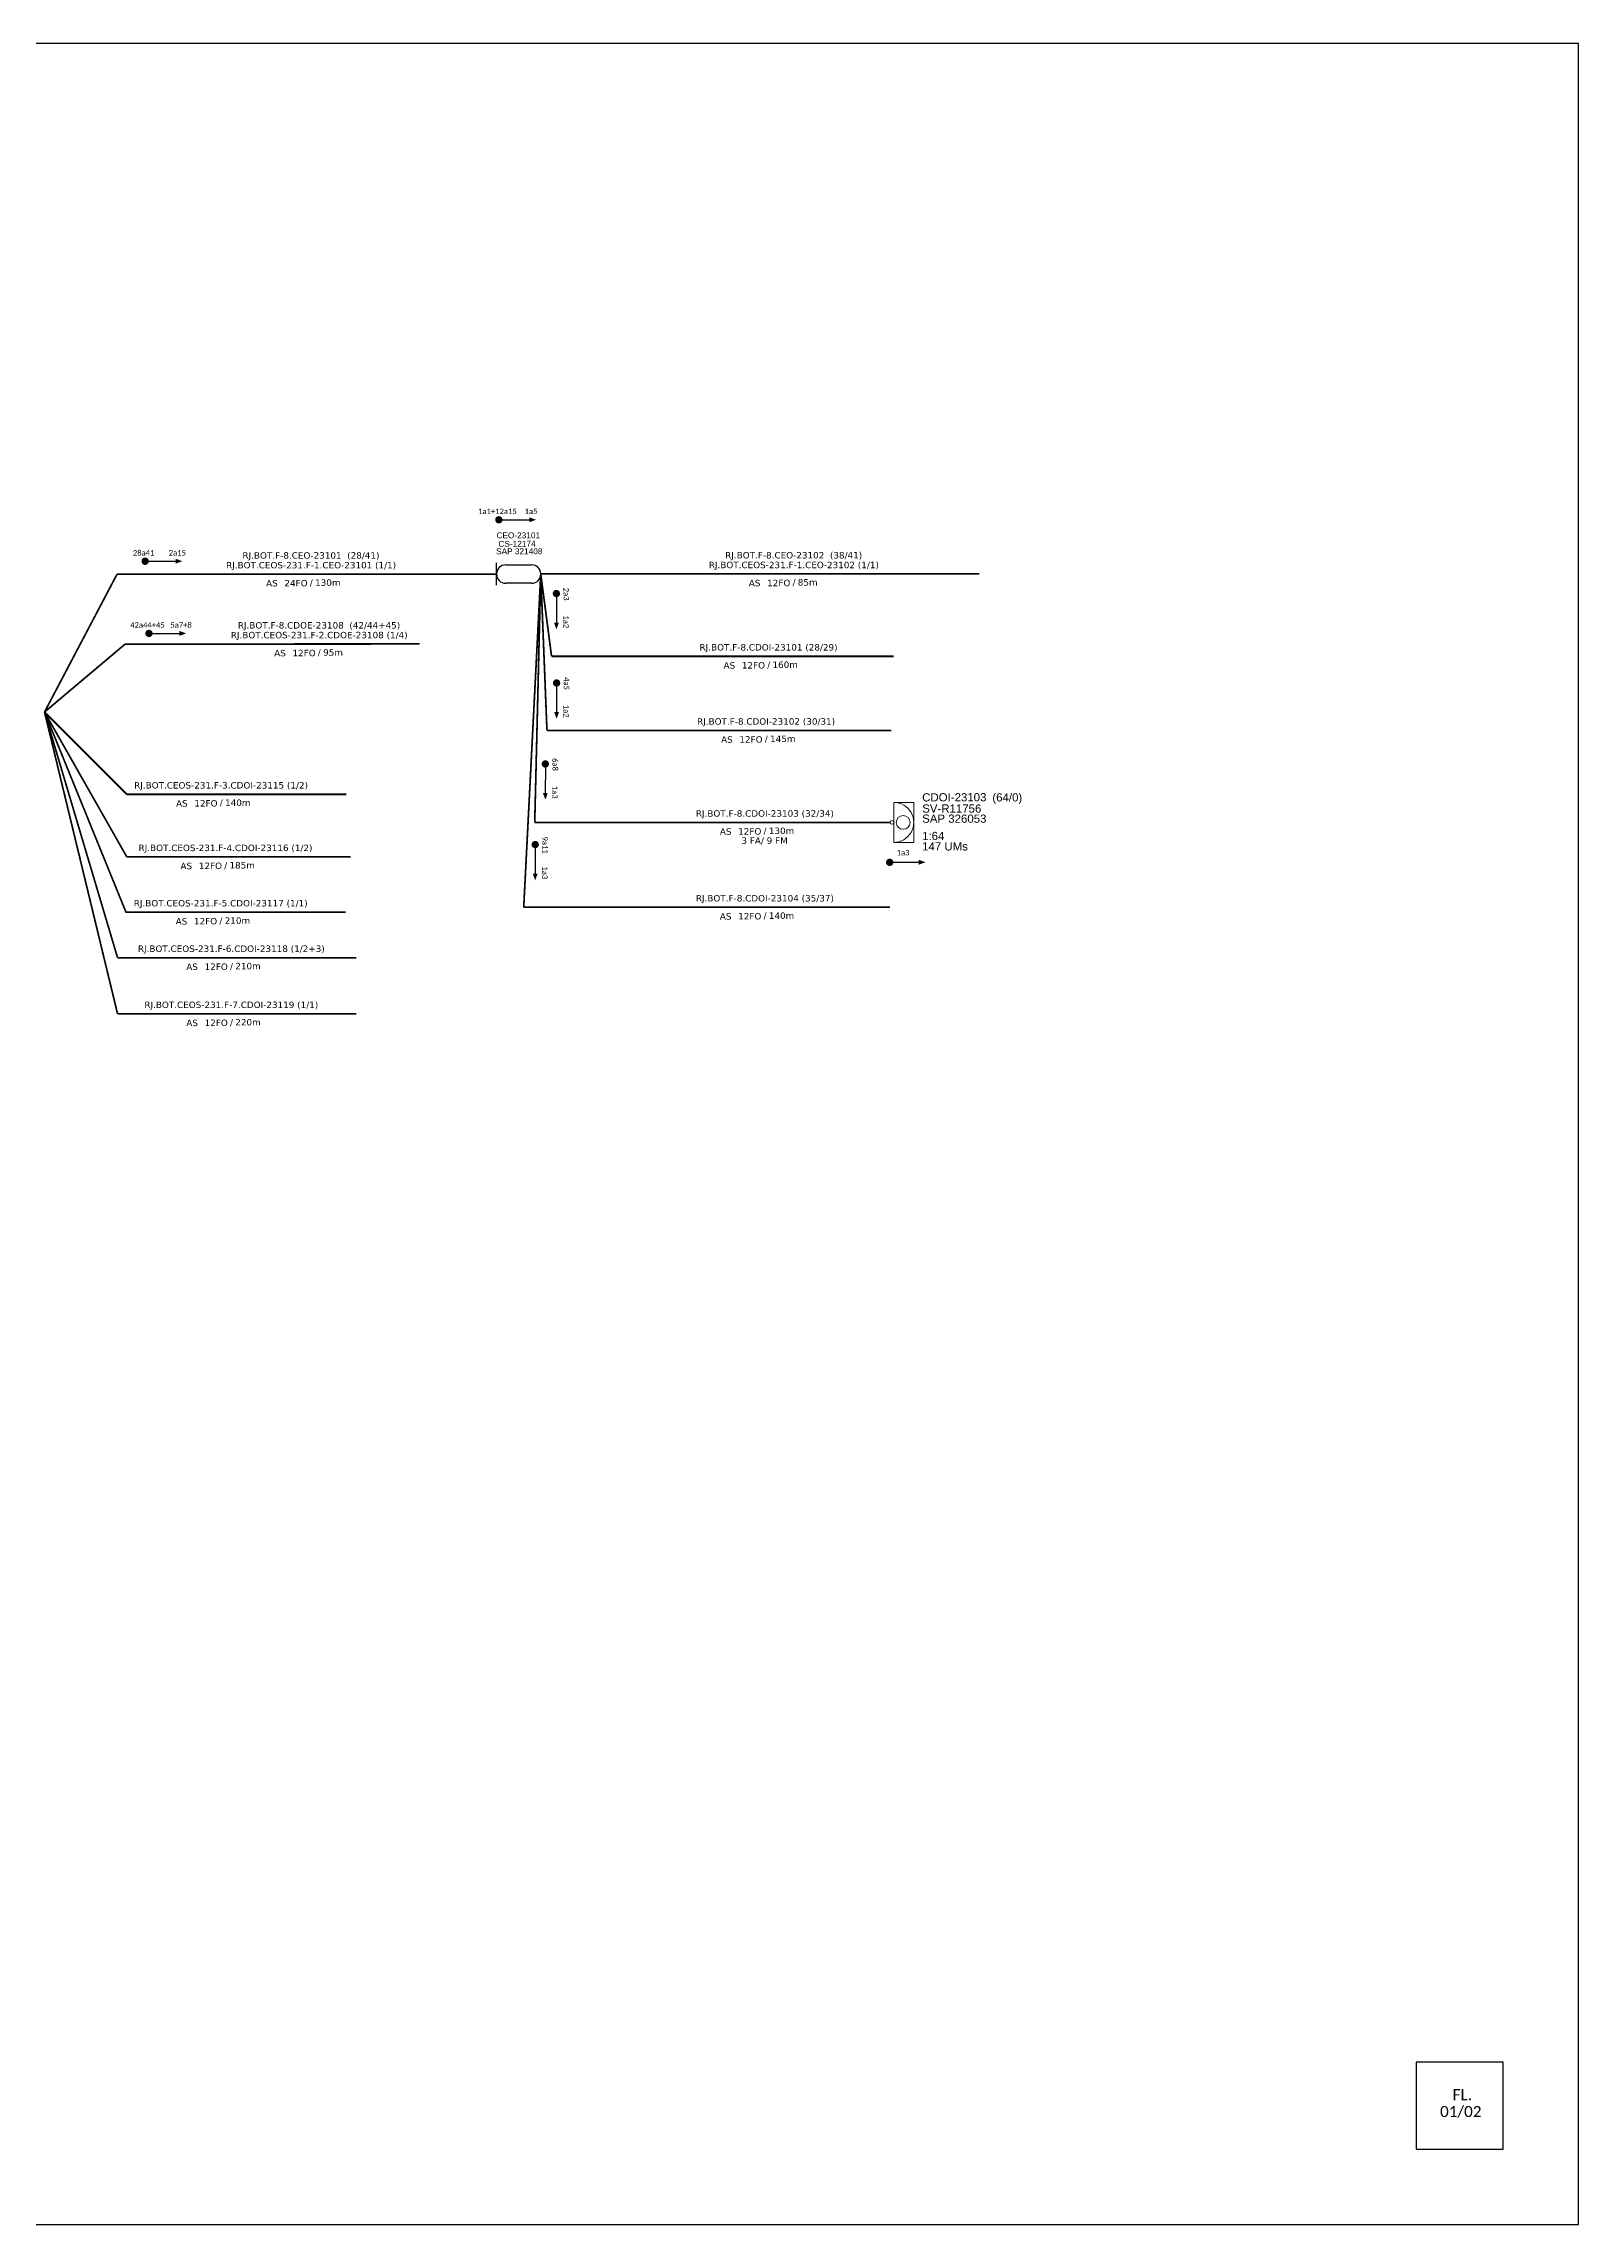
# Model space of a CAD drawing. Extents: x -4 to 1778, y 1 to 595.
# Drawn here: x 419 to 837, y 1 to 595 of the extents above; entities that cross this region are included whole.
import ezdxf
from ezdxf.enums import TextEntityAlignment as Align

# ---------------------------------------------------------------- set-up
doc = ezdxf.new("R2010")
doc.units = 0
for name, color, linetype, lineweight in [("20.0-LEGENDA DOS CDO'S", 1, 'Continuous', 0), ('20.2-CDO_POSTE', 1, 'Continuous', 5), ('40.1-ETIQUETAS', 1, 'Continuous', 20)]:
    doc.layers.add(name, color=color, linetype=linetype, lineweight=lineweight)
for name, color, linetype in [('20.4-CEOS', 1, 'Continuous'), ('CAP a instalar', 1, 'Continuous'), ('SETA', 7, 'Continuous')]:
    doc.layers.add(name, color=color, linetype=linetype)
doc.styles.add('ARIAL', font='arial.ttf')
doc.styles.add('siredit', font='verdana.ttf')
doc.styles.add('WMF-Calibri0', font='calibri.ttf')
doc.linetypes.add('FENCELINE1', pattern='A,0.25,-0.1,[133,ltypeshp.shx,S=0.1,R=0,X=-0.1,Y=0],-0.1,1', length=1.45)

# ---------------------------------------------------------------- blocks, each defined once
blk = doc.blocks.new('ETIQUETA_RS5F')
at = {"layer": '40.1-ETIQUETAS', "color": 0, "style": 'siredit'}
blk.add_text('/', height=1.5, dxfattribs=at).set_placement((1.58, -1.95), align=Align.MIDDLE_RIGHT)
for tag, p in [('ETIQUETA_R_SECUNDARIA', (1.21, 2.1)), ('ETIQUETA_R_PRIMARIA', (1.21, 4.1)), ('F_ATIVAS/F_MORTAS', (1.14, -4.24))]:
    blk.add_attdef(tag, text='', height=1.5, dxfattribs=at).set_placement(p, align=Align.MIDDLE_CENTER)
for tag, p in [('TIPO_CABO', (-6.58, -2.12)), ('CAP_CABO', (0.4, -2.09))]:
    blk.add_attdef(tag, text='', height=1.5, dxfattribs=at).set_placement(p, align=Align.MIDDLE_RIGHT)
blk.add_attdef('METROS', text='', height=1.5, dxfattribs=at).set_placement((2.14, -1.95), align=Align.MIDDLE_LEFT)
for tag, p in [('FUSÃO_1', (0.85, -8.39)), ('FUSÃO_2', (0.85, -10.6)), ('FUSÃO_3', (0.85, -12.93)), ('FUSÃO_4', (0.85, -15.14)), ('FUSÃO_5', (0.85, -17.16))]:
    blk.add_attdef(tag, text='', height=1.5, dxfattribs=at).set_placement(p, align=Align.CENTER)
blk = doc.blocks.new('CDOE-TEXTO PADRÃO')
at = {"layer": "20.0-LEGENDA DOS CDO'S", "color": 0, "style": 'ARIAL'}
for tag, p in [('CDO_N', (0.49, 7.39)), ('SAP', (0.51, 1.67)), ('CORDOALHA', (0.5, 4.33)), ('SPLITER_1', (0.59, -0.91)), ('SPLITER_2', (0.6, -3.55)), ('(XX-XX_F)S', (0.54, -8.29)), ('(XX-XX_L)S', (0.55, -10.83)), ('UMS', (0.55, -13.15))]:
    blk.add_attdef(tag, p, '', height=1.7, rotation=0.11799, dxfattribs=at)
blk.add_attdef('FIBRAS_UTILIZADAS', text='', height=1.7, rotation=0.11799, dxfattribs=at).set_placement((19.77, 7.43), align=Align.CENTER)

msp = doc.modelspace()

# ---------------------------------------------------------------- linework, layer by layer
for p, q in [((837.17, 595.26), (-3.83, 595.26)), ((837.17, 1.26), (837.17, 595.26)), ((-3.83, 1.26), (837.17, 1.26))]:
    msp.add_line(p, q)
at = {"const_width": 1}
for points in [[(542.56, 465.55, 1), (543.56, 465.55, 1)], [(446.18, 454.27, 1), (447.18, 454.27, 1)], [(558.73, 445.96, 1), (558.73, 444.96, 1)], [(558.78, 421.61, 1), (558.77, 420.61, 1)], [(555.71, 399.55, 1), (555.71, 398.55, 1)], [(649.04, 372.26, 1), (650.04, 372.26, 1)]]:
    msp.add_lwpolyline(points, format="xyb", close=True, dxfattribs=at)
at = {"color": 7, "const_width": 1}
for points in [[(447.22, 434.6, 1), (448.22, 434.6, 1)], [(552.95, 377.59, 1), (552.95, 376.59, 1)]]:
    msp.add_lwpolyline(points, format="xyb", close=True, dxfattribs=at)
at = {"color": 0}
msp.add_lwpolyline([(816.67, 45.46), (792.97, 45.46), (792.97, 21.75), (816.67, 21.75)], close=True, dxfattribs=at)
at = {"layer": '20.4-CEOS', "color": 5}
for p, q in [((542.4, 447.74), (542.4, 453.8)), ((544.91, 453.28), (551.95, 453.28)), ((551.95, 448.26), (544.91, 448.26))]:
    msp.add_line(p, q, dxfattribs=at)
for centre, start, end in [((544.91, 450.77), 90, 270), ((551.95, 450.77), 270, 90)]:
    msp.add_arc(centre, 2.51, start, end, dxfattribs=at)
at = {"layer": '40.1-ETIQUETAS'}
msp.add_lwpolyline([(650.62, 388.57), (656.07, 388.57), (656.07, 377.67), (650.62, 377.67)], close=True, dxfattribs=at)
for centre, major_axis, start_param, end_param in [((650.62, 383.13), (-3.85, 3.85), 2.356194, 5.497787), ((650.12, 383.13), (-0.356, 0.356), 2.356194490191767, 8.639379797371353), ((653.2, 383.13), (1.33, 1.33), 3.926991, 10.210176)]:
    msp.add_ellipse(centre, major_axis=major_axis, ratio=1, start_param=start_param, end_param=end_param, dxfattribs=at)
at = {"layer": 'CAP a instalar', "color": 7, "linetype": 'FENCELINE1', "ltscale": 7, "const_width": 0.467}
for points in [[(419.26, 413.19), (419.26, 413.19), (439.01, 450.72)], [(439.01, 450.72), (542.4, 450.77)], [(554.46, 450.77), (549.82, 360.01)], [(554.46, 450.82), (673.91, 450.82)], [(554.46, 450.77), (556.15, 408.18)], [(554.46, 450.77), (557.41, 428.36)], [(441.21, 431.69), (419.26, 413.19)], [(441.21, 431.69), (521.47, 431.74)], [(557.41, 428.36), (650.61, 428.36)], [(419.26, 413.19), (439.16, 346.28)], [(556.15, 408.18), (649.95, 408.18)], [(549.82, 360.01), (649.61, 360.01)], [(439.16, 346.28), (504.24, 346.28)]]:
    msp.add_lwpolyline(points, dxfattribs=at)
at = {"layer": 'CAP a instalar', "linetype": 'FENCELINE1', "ltscale": 7, "const_width": 0.467}
for points in [[(554.46, 450.77), (552.82, 383.12)], [(552.82, 383.12), (649.61, 383.12)]]:
    msp.add_lwpolyline(points, dxfattribs=at)
at = {"layer": 'CAP a instalar', "color": 251, "linetype": 'FENCELINE1', "ltscale": 7, "const_width": 0.467}
for points in [[(419.26, 413.19), (441.46, 358.67), (501.35, 358.67)], [(439.16, 330.99), (419.26, 413.19)], [(419.26, 413.19), (419.26, 413.19), (441.68, 373.74)], [(441.68, 390.78), (419.26, 413.19)], [(441.68, 390.78), (501.46, 390.78)], [(441.68, 373.74), (502.66, 373.74)], [(439.16, 330.99), (504.24, 330.99)]]:
    msp.add_lwpolyline(points, dxfattribs=at)
at = {"layer": 'SETA'}
for points in [[(543.44, 465.55), (552.04, 465.55)], [(447.06, 454.27), (455.66, 454.27)], [(558.73, 445.46), (558.72, 436.86)], [(558.77, 421.11), (558.77, 412.51)], [(555.71, 399.05), (555.7, 390.45)], [(649.54, 372.26), (658.13, 372.26)]]:
    msp.add_lwpolyline(points, dxfattribs=at)
at = {"layer": 'SETA', "color": 7}
for points in [[(448.1, 434.6), (456.69, 434.6)], [(552.95, 377.09), (552.94, 368.49)]]:
    msp.add_lwpolyline(points, dxfattribs=at)
at = {"layer": 'SETA'}
for points in [[(551.35, 466.23), (553.18, 465.56), (551.35, 464.9)], [(454.97, 454.95), (456.8, 454.28), (454.97, 453.61)], [(559.4, 437.55), (558.73, 435.72), (558.07, 437.55)], [(559.45, 413.2), (558.78, 411.37), (558.11, 413.2)], [(556.38, 391.14), (555.72, 389.31), (555.05, 391.14)], [(657.44, 372.94), (659.28, 372.27), (657.44, 371.6)]]:
    msp.add_solid(points, dxfattribs=at)
at = {"layer": 'SETA', "color": 7}
for points in [[(456, 435.28), (457.84, 434.61), (456, 433.94)], [(553.62, 369.18), (552.95, 367.35), (552.29, 369.18)]]:
    msp.add_solid(points, dxfattribs=at)

# ---------------------------------------------------------------- block references
at = {"layer": '20.2-CDO_POSTE', "color": 5}
ref = msp.add_blockref('CDOE-TEXTO PADRÃO', (542.18, 451.42), dxfattribs=dict(at, xscale=0.947556147652673, yscale=0.947556147652673, zscale=0.947556147652673))
ref.add_attrib('CDO_N', 'SAP 321408', (542.29, 456.16), dxfattribs={"layer": "20.0-LEGENDA DOS CDO'S", "color": 0, "height": 1.611, "rotation": 0.11799, "style": 'ARIAL'})
ref = msp.add_blockref('CDOE-TEXTO PADRÃO', (544.11, 453.45), dxfattribs=dict(at, xscale=0.947556147652673, yscale=0.947556147652673, zscale=0.947556147652673))
ref.add_attrib('CDO_N', 'CS-12174', (542.93, 458.2), dxfattribs={"layer": "20.0-LEGENDA DOS CDO'S", "color": 0, "height": 1.611, "rotation": 0.11799, "style": 'ARIAL'})
ref.add_attrib('SAP', 'CEO-23101', (542.4, 460.52), dxfattribs={"layer": "20.0-LEGENDA DOS CDO'S", "color": 0, "height": 1.611, "rotation": 0.11799, "style": 'ARIAL'})
at = {"layer": '40.1-ETIQUETAS', "color": 7}
ref = msp.add_blockref('ETIQUETA_RS5F', (490.51, 450.74), dxfattribs=dict(at, xscale=1.16639998499977, yscale=1.16639998499977, zscale=1.16639998499977))
ref.add_attrib('ETIQUETA_R_PRIMARIA', 'RJ.BOT.F-8.CEO-23101  (28/41)', dxfattribs={"color": 0, "height": 1.7496, "style": 'siredit'}).set_placement((491.85, 455.85), align=Align.MIDDLE_CENTER)
ref.add_attrib('ETIQUETA_R_SECUNDARIA', 'RJ.BOT.CEOS-231.F-1.CEO-23101 (1/1)', dxfattribs={"color": 0, "height": 1.7496, "style": 'siredit'}).set_placement((491.89, 453.2), align=Align.MIDDLE_CENTER)
ref.add_attrib('TIPO_CABO', 'AS', dxfattribs={"color": 0, "height": 1.75, "style": 'siredit'}).set_placement((482.8, 448.28), align=Align.MIDDLE_RIGHT)
ref.add_attrib('CAP_CABO', '24FO', dxfattribs={"color": 0, "height": 1.75, "style": 'siredit'}).set_placement((490.94, 448.3), align=Align.MIDDLE_RIGHT)
ref.add_attrib('METROS', '130m', dxfattribs={"color": 0, "height": 1.75, "style": 'siredit'}).set_placement((492.98, 448.46), align=Align.MIDDLE_LEFT)
ref = msp.add_blockref('ETIQUETA_RS5F', (622.03, 450.79), dxfattribs=dict(at, xscale=1.16639998499977, yscale=1.16639998499977, zscale=1.16639998499977))
ref.add_attrib('ETIQUETA_R_PRIMARIA', 'RJ.BOT.F-8.CEO-23102  (38/41)', dxfattribs={"color": 0, "height": 1.7496, "style": 'siredit'}).set_placement((623.37, 455.9), align=Align.MIDDLE_CENTER)
ref.add_attrib('ETIQUETA_R_SECUNDARIA', 'RJ.BOT.CEOS-231.F-1.CEO-23102 (1/1)', dxfattribs={"color": 0, "height": 1.7496, "style": 'siredit'}).set_placement((623.41, 453.25), align=Align.MIDDLE_CENTER)
ref.add_attrib('TIPO_CABO', 'AS', dxfattribs={"color": 0, "height": 1.75, "style": 'siredit'}).set_placement((614.31, 448.33), align=Align.MIDDLE_RIGHT)
ref.add_attrib('CAP_CABO', '12FO', dxfattribs={"color": 0, "height": 1.75, "style": 'siredit'}).set_placement((622.46, 448.35), align=Align.MIDDLE_RIGHT)
ref.add_attrib('METROS', '85m', dxfattribs={"color": 0, "height": 1.75, "style": 'siredit'}).set_placement((624.49, 448.51), align=Align.MIDDLE_LEFT)
ref = msp.add_blockref('ETIQUETA_RS5F', (615.14, 428.36), dxfattribs=dict(at, xscale=1.16639998499977, yscale=1.16639998499977, zscale=1.16639998499977))
ref.add_attrib('ETIQUETA_R_SECUNDARIA', 'RJ.BOT.F-8.CDOI-23101 (28/29)', dxfattribs={"color": 0, "height": 1.7496, "style": 'siredit'}).set_placement((616.52, 430.82), align=Align.MIDDLE_CENTER)
ref.add_attrib('TIPO_CABO', 'AS', dxfattribs={"color": 0, "height": 1.75, "style": 'siredit'}).set_placement((607.42, 425.89), align=Align.MIDDLE_RIGHT)
ref.add_attrib('CAP_CABO', '12FO', dxfattribs={"color": 0, "height": 1.75, "style": 'siredit'}).set_placement((615.57, 425.92), align=Align.MIDDLE_RIGHT)
ref.add_attrib('METROS', '160m', dxfattribs={"color": 0, "height": 1.75, "style": 'siredit'}).set_placement((617.6, 426.08), align=Align.MIDDLE_LEFT)
ref = msp.add_blockref('ETIQUETA_RS5F', (614.47, 408.18), dxfattribs=dict(at, xscale=1.16639998499977, yscale=1.16639998499977, zscale=1.16639998499977))
ref.add_attrib('ETIQUETA_R_SECUNDARIA', 'RJ.BOT.F-8.CDOI-23102 (30/31)', dxfattribs={"color": 0, "height": 1.7496, "style": 'siredit'}).set_placement((615.85, 410.63), align=Align.MIDDLE_CENTER)
ref.add_attrib('TIPO_CABO', 'AS', dxfattribs={"color": 0, "height": 1.75, "style": 'siredit'}).set_placement((606.76, 405.71), align=Align.MIDDLE_RIGHT)
ref.add_attrib('CAP_CABO', '12FO', dxfattribs={"color": 0, "height": 1.75, "style": 'siredit'}).set_placement((614.9, 405.73), align=Align.MIDDLE_RIGHT)
ref.add_attrib('METROS', '145m', dxfattribs={"color": 0, "height": 1.75, "style": 'siredit'}).set_placement((616.94, 405.9), align=Align.MIDDLE_LEFT)
at = {"layer": '40.1-ETIQUETAS'}
ref = msp.add_blockref('ETIQUETA_RS5F', (614.14, 383.12), dxfattribs=dict(at, xscale=1.16639998499977, yscale=1.16639998499977, zscale=1.16639998499977))
ref.add_attrib('ETIQUETA_R_SECUNDARIA', 'RJ.BOT.F-8.CDOI-23103 (32/34)', dxfattribs={"color": 0, "height": 1.7496, "style": 'siredit'}).set_placement((615.52, 385.57), align=Align.MIDDLE_CENTER)
ref.add_attrib('TIPO_CABO', 'AS', dxfattribs={"color": 0, "height": 1.75, "style": 'siredit'}).set_placement((606.42, 380.65), align=Align.MIDDLE_RIGHT)
ref.add_attrib('CAP_CABO', '12FO', dxfattribs={"color": 0, "height": 1.75, "style": 'siredit'}).set_placement((614.57, 380.68), align=Align.MIDDLE_RIGHT)
ref.add_attrib('METROS', '130m', dxfattribs={"color": 0, "height": 1.75, "style": 'siredit'}).set_placement((616.6, 380.84), align=Align.MIDDLE_LEFT)
ref.add_attrib('F_ATIVAS/F_MORTAS', '3 FA/ 9 FM', dxfattribs={"color": 0, "height": 1.75, "style": 'siredit'}).set_placement((615.44, 378.17), align=Align.MIDDLE_CENTER)
at = {"layer": '40.1-ETIQUETAS', "color": 7}
ref = msp.add_blockref('ETIQUETA_RS5F', (614.14, 360.01), dxfattribs=dict(at, xscale=1.16639998499977, yscale=1.16639998499977, zscale=1.16639998499977))
ref.add_attrib('ETIQUETA_R_SECUNDARIA', 'RJ.BOT.F-8.CDOI-23104 (35/37)', dxfattribs={"color": 0, "height": 1.7496, "style": 'siredit'}).set_placement((615.52, 362.47), align=Align.MIDDLE_CENTER)
ref.add_attrib('TIPO_CABO', 'AS', dxfattribs={"color": 0, "height": 1.75, "style": 'siredit'}).set_placement((606.42, 357.54), align=Align.MIDDLE_RIGHT)
ref.add_attrib('CAP_CABO', '12FO', dxfattribs={"color": 0, "height": 1.75, "style": 'siredit'}).set_placement((614.57, 357.57), align=Align.MIDDLE_RIGHT)
ref.add_attrib('METROS', '140m', dxfattribs={"color": 0, "height": 1.75, "style": 'siredit'}).set_placement((616.6, 357.73), align=Align.MIDDLE_LEFT)
at = {"layer": 'CAP a instalar', "color": 252, "linetype": 'FENCELINE1', "ltscale": 5}
ref = msp.add_blockref('ETIQUETA_RS5F', (465.98, 390.78), dxfattribs=dict(at, xscale=1.16639998499977, yscale=1.16639998499977, zscale=1.16639998499977))
ref.add_attrib('ETIQUETA_R_SECUNDARIA', 'RJ.BOT.CEOS-231.F-3.CDOI-23115 (1/2)', dxfattribs={"layer": '40.1-ETIQUETAS', "color": 0, "height": 1.7496, "style": 'siredit'}).set_placement((467.36, 393.23), align=Align.MIDDLE_CENTER)
ref.add_attrib('TIPO_CABO', 'AS', dxfattribs={"layer": '40.1-ETIQUETAS', "color": 0, "height": 1.75, "style": 'siredit'}).set_placement((458.27, 388.31), align=Align.MIDDLE_RIGHT)
ref.add_attrib('CAP_CABO', '12FO', dxfattribs={"layer": '40.1-ETIQUETAS', "color": 0, "height": 1.75, "style": 'siredit'}).set_placement((466.41, 388.33), align=Align.MIDDLE_RIGHT)
ref.add_attrib('METROS', '140m', dxfattribs={"layer": '40.1-ETIQUETAS', "color": 0, "height": 1.75, "style": 'siredit'}).set_placement((468.45, 388.5), align=Align.MIDDLE_LEFT)
ref = msp.add_blockref('ETIQUETA_RS5F', (467.19, 373.74), dxfattribs=dict(at, xscale=1.16639998499977, yscale=1.16639998499977, zscale=1.16639998499977))
ref.add_attrib('ETIQUETA_R_SECUNDARIA', 'RJ.BOT.CEOS-231.F-4.CDOI-23116 (1/2)', dxfattribs={"layer": '40.1-ETIQUETAS', "color": 0, "height": 1.7496, "style": 'siredit'}).set_placement((468.57, 376.19), align=Align.MIDDLE_CENTER)
ref.add_attrib('TIPO_CABO', 'AS', dxfattribs={"layer": '40.1-ETIQUETAS', "color": 0, "height": 1.75, "style": 'siredit'}).set_placement((459.47, 371.27), align=Align.MIDDLE_RIGHT)
ref.add_attrib('CAP_CABO', '12FO', dxfattribs={"layer": '40.1-ETIQUETAS', "color": 0, "height": 1.75, "style": 'siredit'}).set_placement((467.62, 371.3), align=Align.MIDDLE_RIGHT)
ref.add_attrib('METROS', '185m', dxfattribs={"layer": '40.1-ETIQUETAS', "color": 0, "height": 1.75, "style": 'siredit'}).set_placement((469.65, 371.46), align=Align.MIDDLE_LEFT)
ref = msp.add_blockref('ETIQUETA_RS5F', (465.88, 358.67), dxfattribs=dict(at, xscale=1.16639998499977, yscale=1.16639998499977, zscale=1.16639998499977))
ref.add_attrib('ETIQUETA_R_SECUNDARIA', 'RJ.BOT.CEOS-231.F-5.CDOI-23117 (1/1)', dxfattribs={"layer": '40.1-ETIQUETAS', "color": 0, "height": 1.7496, "style": 'siredit'}).set_placement((467.26, 361.12), align=Align.MIDDLE_CENTER)
ref.add_attrib('TIPO_CABO', 'AS', dxfattribs={"layer": '40.1-ETIQUETAS', "color": 0, "height": 1.75, "style": 'siredit'}).set_placement((458.16, 356.2), align=Align.MIDDLE_RIGHT)
ref.add_attrib('CAP_CABO', '12FO', dxfattribs={"layer": '40.1-ETIQUETAS', "color": 0, "height": 1.75, "style": 'siredit'}).set_placement((466.3, 356.23), align=Align.MIDDLE_RIGHT)
ref.add_attrib('METROS', '210m', dxfattribs={"layer": '40.1-ETIQUETAS', "color": 0, "height": 1.75, "style": 'siredit'}).set_placement((468.34, 356.39), align=Align.MIDDLE_LEFT)
at = {"layer": 'CAP a instalar', "color": 7, "linetype": 'FENCELINE1', "ltscale": 5}
ref = msp.add_blockref('ETIQUETA_RS5F', (468.77, 346.27), dxfattribs=dict(at, xscale=1.16639998499977, yscale=1.16639998499977, zscale=1.16639998499977))
ref.add_attrib('ETIQUETA_R_SECUNDARIA', 'RJ.BOT.CEOS-231.F-6.CDOI-23118 (1/2+3)', dxfattribs={"layer": '40.1-ETIQUETAS', "color": 0, "height": 1.7496, "style": 'siredit'}).set_placement((470.15, 348.73), align=Align.MIDDLE_CENTER)
ref.add_attrib('TIPO_CABO', 'AS', dxfattribs={"layer": '40.1-ETIQUETAS', "color": 0, "height": 1.75, "style": 'siredit'}).set_placement((461.05, 343.81), align=Align.MIDDLE_RIGHT)
ref.add_attrib('CAP_CABO', '12FO', dxfattribs={"layer": '40.1-ETIQUETAS', "color": 0, "height": 1.75, "style": 'siredit'}).set_placement((469.2, 343.83), align=Align.MIDDLE_RIGHT)
ref.add_attrib('METROS', '210m', dxfattribs={"layer": '40.1-ETIQUETAS', "color": 0, "height": 1.75, "style": 'siredit'}).set_placement((471.23, 344), align=Align.MIDDLE_LEFT)
at = {"layer": 'CAP a instalar', "color": 252, "linetype": 'FENCELINE1', "ltscale": 5}
ref = msp.add_blockref('ETIQUETA_RS5F', (468.77, 330.99), dxfattribs=dict(at, xscale=1.16639998499977, yscale=1.16639998499977, zscale=1.16639998499977))
ref.add_attrib('ETIQUETA_R_SECUNDARIA', 'RJ.BOT.CEOS-231.F-7.CDOI-23119 (1/1)', dxfattribs={"layer": '40.1-ETIQUETAS', "color": 0, "height": 1.7496, "style": 'siredit'}).set_placement((470.15, 333.45), align=Align.MIDDLE_CENTER)
ref.add_attrib('TIPO_CABO', 'AS', dxfattribs={"layer": '40.1-ETIQUETAS', "color": 0, "height": 1.75, "style": 'siredit'}).set_placement((461.05, 328.52), align=Align.MIDDLE_RIGHT)
ref.add_attrib('CAP_CABO', '12FO', dxfattribs={"layer": '40.1-ETIQUETAS', "color": 0, "height": 1.75, "style": 'siredit'}).set_placement((469.2, 328.55), align=Align.MIDDLE_RIGHT)
ref.add_attrib('METROS', '220m', dxfattribs={"layer": '40.1-ETIQUETAS', "color": 0, "height": 1.75, "style": 'siredit'}).set_placement((471.23, 328.71), align=Align.MIDDLE_LEFT)

# ---------------------------------------------------------------- texts
at = {"style": 'WMF-Calibri0'}
for s, p in [('FL.', (802.9, 35.09)), ('01/02', (799.48, 30.5))]:
    msp.add_text(s, height=3, dxfattribs=at).set_placement(p)
at = {"char_height": 1.5, "width": 25.3588, "attachment_point": 5}
for s, insert in [('{\\fCalibri|b0|i0|c0|p34;\\C7;1a1+12a15}', (542.65, 467.85)), ('\\C7;\\fCalibri|b0|i0|c0|p34;1a5', (551.81, 467.85)), ('{\\fCalibri|b0|i0|c0|p34;\\C7;28a41}', (446.27, 456.56)), ('{\\fCalibri|b0|i0|c0|p34;\\C7;2a15}', (455.44, 456.56)), ('\\C7;\\fCalibri|b0|i0|c0|p34;1a3', (653.19, 374.88))]:
    msp.add_mtext(s, dxfattribs=dict(at, insert=insert))
for s, insert, rotation in [('\\C7;\\fCalibri|b0|i0|c0|p34;2a3', (561.41, 445.31), 270.66659), ('\\C7;\\fCalibri|b0|i0|c0|p34;1a2', (561.35, 437.77), 269.93829), ('\\C7;\\fCalibri|b0|i0|c0|p34;4a5', (561.46, 420.96), 270.66659), ('\\C7;\\fCalibri|b0|i0|c0|p34;1a2', (561.39, 413.43), 269.93829), ('\\C7;\\fCalibri|b0|i0|c0|p34;6a8', (558.4, 398.9), 270.66659), ('\\C7;\\fCalibri|b0|i0|c0|p34;1a3', (558.33, 391.36), 269.93829)]:
    msp.add_mtext(s, dxfattribs=dict(at, insert=insert, rotation=rotation))
at = {"color": 7, "char_height": 1.5, "width": 25.3588, "attachment_point": 5}
for s, insert in [('\\C7;\\fCalibri|b0|i0|c0|p34;42a44+45', (447.31, 436.89)), ('\\C7;\\fCalibri|b0|i0|c0|p34;5a7+8', (456.47, 436.89))]:
    msp.add_mtext(s, dxfattribs=dict(at, insert=insert))
for s, insert, rotation in [('\\C7;\\fCalibri|b0|i0|c0|p34;9a11', (555.63, 376.94), 270.66659), ('\\C7;\\fCalibri|b0|i0|c0|p34;1a3', (555.57, 369.4), 269.93829)]:
    msp.add_mtext(s, dxfattribs=dict(at, insert=insert, rotation=rotation))
at = {"layer": "20.0-LEGENDA DOS CDO'S", "color": 1, "style": 'ARIAL'}
for s, rotation, p in [('SV-R11756', 359.97241, (658.39, 385.8)), ('CDOI-23103', 0.11799, (658.38, 388.84)), ('SAP 326053', 359.97241, (658.38, 383.04)), ('1:64', 359.97241, (658.36, 378.32)), ('147 UMs', 359.97241, (658.36, 375.49))]:
    msp.add_text(s, height=2.232, rotation=rotation, dxfattribs=at).set_placement(p)
msp.add_text('(64/0)', height=2.232, rotation=359.97241, dxfattribs=at).set_placement((681.57, 388.83), align=Align.CENTER)
at = {"layer": '40.1-ETIQUETAS', "color": 7, "style": 'siredit'}
for s, p in [('RJ.BOT.CEOS-231.F-2.CDOE-23108 (1/4)', (494.1, 434.16)), ('RJ.BOT.F-8.CDOE-23108  (42/44+45)', (494.05, 436.81))]:
    msp.add_text(s, height=1.7496, dxfattribs=at).set_placement(p, align=Align.MIDDLE_CENTER)
for s, p in [('AS', (485, 429.24)), ('12FO', (493.14, 429.27)), ('/', (494.52, 429.43))]:
    msp.add_text(s, height=1.75, dxfattribs=at).set_placement(p, align=Align.MIDDLE_RIGHT)
msp.add_text('95m', height=1.75, dxfattribs=at).set_placement((495.18, 429.43), align=Align.MIDDLE_LEFT)

doc.saveas('drawing.dxf')
